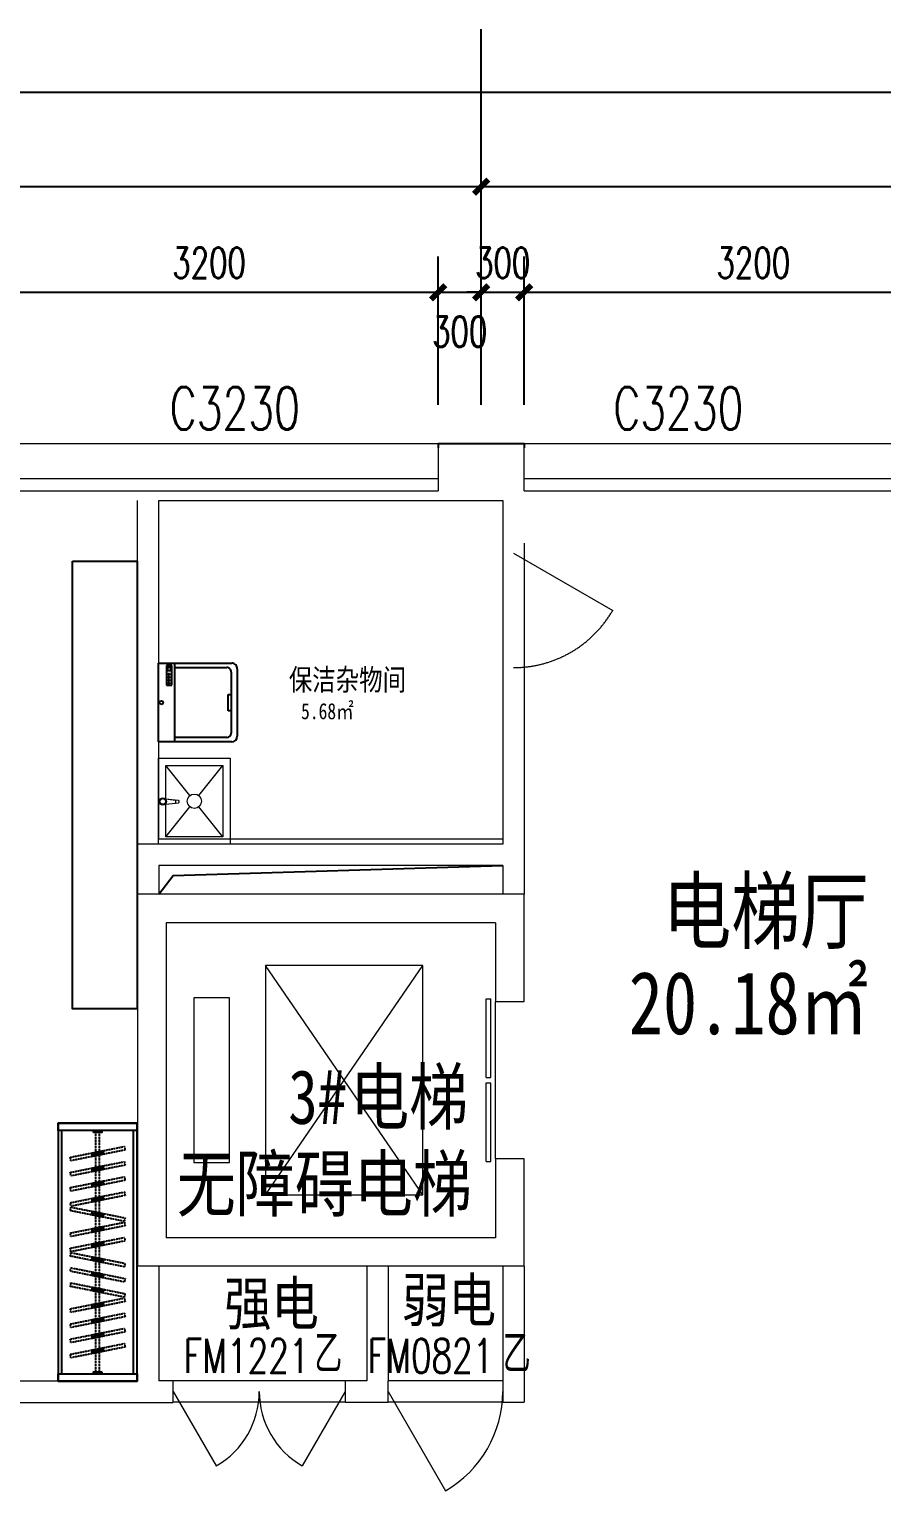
# Model space of a CAD drawing. Header units: millimetres. Extents: x 164760 to 3716174, y -1766400 to 11969.
# Drawn here: x 3535139 to 3541092, y -1753068 to -1742859 of the extents above; entities that cross this region are included whole.
import ezdxf

# ---------------------------------------------------------------- set-up
doc = ezdxf.new("R2010")
doc.units = ezdxf.units.MM
doc.header["$LTSCALE"] = 1000
doc.linetypes.add('DASH', pattern=[0.35, 0.25, -0.1])
doc.linetypes.add('HIDDEN', pattern=[0.375, 0.25, -0.125, 0, 0])
doc.layers.get('0').update_dxf_attribs({"color": 253, "linetype": 'CONTINUOUS'})
doc.layers.get('Defpoints').update_dxf_attribs({"color": 250, "linetype": 'CONTINUOUS', "lineweight": 0})
for name, color, linetype in [('3', 253, 'CONTINUOUS'), ('AXIS', 253, 'CONTINUOUS'), ('FC-Text Annotation', 253, 'CONTINUOUS'), ('FF-FIXT', 253, 'CONTINUOUS'), ('PUB_DIM', 253, 'CONTINUOUS'), ('PUB_TEXT', 253, 'CONTINUOUS'), ('SURFACE', 253, 'CONTINUOUS'), ('WINDOW_TEXT', 253, 'CONTINUOUS'), ('家具', 253, 'CONTINUOUS'), ('平面家具', 253, 'CONTINUOUS')]:
    doc.layers.add(name, color=color, linetype=linetype)
for name, color, linetype, lineweight in [('FF-Door【门】', 253, 'CONTINUOUS', 0), ('FF-FIXT【洁具】', 253, 'CONTINUOUS', 0), ('FF-Text【平面文字】', 253, 'CONTINUOUS', 0), ('PUB_HATCH', 253, 'CONTINUOUS', 0), ('RC-Text【天花文字】', 253, 'CONTINUOUS', 0), ('STAIR', 253, 'CONTINUOUS', 0), ('TXT【平面空间文字】', 253, 'CONTINUOUS', 0), ('WALL', 253, 'CONTINUOUS', 0), ('Wall【墙体】', 253, 'CONTINUOUS', 0), ('WINDOW', 253, 'CONTINUOUS', 0), ('Xline【辅助线】', 253, 'CONTINUOUS', 0)]:
    doc.layers.add(name, color=color, linetype=linetype, lineweight=lineweight)
doc.layers.add('审图', color=253, linetype='CONTINUOUS', plot=False)
doc.styles.add('-宋体', font='', dxfattribs={"width": 0.8})
doc.styles.add('_TCH_DIM_T3', font='SIMPLEX', dxfattribs={"width": 0.705882, "bigfont": 'GBCBIG'})
doc.styles.add('_TCH_WINDOW', font='SIMPLEX', dxfattribs={"bigfont": 'GBCBIG'})
doc.styles.add('宋体', font='', dxfattribs={"width": 0.7})
doc.styles.add('文字', font='')
doc.styles.get('-宋体').set_extended_font_data('SimSun')
doc.styles.get('宋体').set_extended_font_data('SimSun')
doc.styles.get('文字').set_extended_font_data('SimSun')
doc.dimstyles.new('_TCH_ARCH&&100', dxfattribs={"dimtxt": 212.5, "dimasz": 100, "dimexe": 250, "dimexo": 300, "dimgap": 100, "dimtad": 1, "dimdec": 0, "dimzin": 0, "dimdsep": 46, "dimtxsty": '_TCH_DIM_T3', "dimblk": 'ARCHTICK', "dimcen": 0.09, "dimclrt": 7, "dimazin": 2, "dimtfac": 1, "dimtdec": 0, "dimtix": 1, "dimtmove": 2, "dimatfit": 3, "dimtolj": 1, "dimtzin": 0, "dimarcsym": 0})

# ---------------------------------------------------------------- blocks, each defined once
blk = doc.blocks.new('_ArchTick')
at = {"color": 2, "linetype": 'ByBlock', "const_width": 0.4}
blk.add_lwpolyline([(-0.5, -0.5), (0.5, 0.5)], dxfattribs=at)
blk = doc.blocks.new('*D225')
at = {"layer": 'AXIS', "color": 0, "lineweight": -2, "transparency": 16777216}
for p, q in [((3465995, -1744820), (3465995, -1743050)), ((3560195, -1744820), (3560195, -1743050)), ((3465995, -1743300), (3560195, -1743300))]:
    blk.add_line(p, q, dxfattribs=at)
at = {"layer": 'Defpoints', "color": 0, "transparency": 16777216}
for p in [(3560195, -1743300), (3465995, -1745120), (3560195, -1745120)]:
    blk.add_point(p, dxfattribs=at)
at = {"layer": 'AXIS', "color": 0, "lineweight": -2, "transparency": 16777216, "xscale": 100, "yscale": 100, "zscale": 100, "rotation": 180}
blk.add_blockref('_ArchTick', (3465995, -1743300), dxfattribs=at)
at = {"layer": 'AXIS', "color": 0, "lineweight": -2, "transparency": 16777216, "xscale": 100, "yscale": 100, "zscale": 100}
blk.add_blockref('_ArchTick', (3560195, -1743300), dxfattribs=at)
at = {"layer": 'AXIS', "color": 7, "transparency": 16777216, "insert": (3513095, -1743093), "char_height": 212.5, "attachment_point": 5, "style": '_TCH_DIM_T3'}
blk.add_mtext('\\A1;94200', dxfattribs=at)
blk = doc.blocks.new('*D197')
at = {"layer": 'Defpoints', "color": 0, "transparency": 16777216}
for p in [(3537995, -1744697), (3534795, -1745782), (3537995, -1745782)]:
    blk.add_point(p, dxfattribs=at)
at = {"layer": 'PUB_DIM', "color": 0, "lineweight": -2, "transparency": 16777216}
for p, q in [((3534795, -1745482), (3534795, -1744447)), ((3537995, -1745482), (3537995, -1744447)), ((3534795, -1744697), (3537995, -1744697))]:
    blk.add_line(p, q, dxfattribs=at)
at = {"layer": 'PUB_DIM', "color": 0, "lineweight": -2, "transparency": 16777216, "xscale": 100, "yscale": 100, "zscale": 100, "rotation": 180}
blk.add_blockref('_ArchTick', (3534795, -1744697), dxfattribs=at)
at = {"layer": 'PUB_DIM', "color": 0, "lineweight": -2, "transparency": 16777216, "xscale": 100, "yscale": 100, "zscale": 100}
blk.add_blockref('_ArchTick', (3537995, -1744697), dxfattribs=at)
at = {"layer": 'PUB_DIM', "color": 7, "transparency": 16777216, "insert": (3536395, -1744491), "char_height": 212.5, "attachment_point": 5, "style": '_TCH_DIM_T3'}
blk.add_mtext('\\A1;3200', dxfattribs=at)
blk = doc.blocks.new('*D198')
at = {"layer": 'Defpoints', "color": 0, "transparency": 16777216}
for p in [(3538295, -1744697), (3537995, -1745782), (3538295, -1745782)]:
    blk.add_point(p, dxfattribs=at)
at = {"layer": 'PUB_DIM', "color": 0, "lineweight": -2, "transparency": 16777216}
for p, q in [((3537995, -1745482), (3537995, -1744447)), ((3538295, -1745482), (3538295, -1744447)), ((3537995, -1744697), (3538295, -1744697))]:
    blk.add_line(p, q, dxfattribs=at)
at = {"layer": 'PUB_DIM', "color": 0, "lineweight": -2, "transparency": 16777216, "xscale": 100, "yscale": 100, "zscale": 100, "rotation": 180}
blk.add_blockref('_ArchTick', (3537995, -1744697), dxfattribs=at)
at = {"layer": 'PUB_DIM', "color": 0, "lineweight": -2, "transparency": 16777216, "xscale": 100, "yscale": 100, "zscale": 100}
blk.add_blockref('_ArchTick', (3538295, -1744697), dxfattribs=at)
at = {"layer": 'PUB_DIM', "color": 7, "transparency": 16777216, "insert": (3538145, -1744972), "char_height": 212.5, "attachment_point": 5, "style": '_TCH_DIM_T3'}
blk.add_mtext('\\A1;300', dxfattribs=at)
blk = doc.blocks.new('*D199')
at = {"layer": 'Defpoints', "color": 0, "transparency": 16777216}
for p in [(3538595, -1744697), (3538295, -1745782), (3538595, -1745782)]:
    blk.add_point(p, dxfattribs=at)
at = {"layer": 'PUB_DIM', "color": 0, "lineweight": -2, "transparency": 16777216}
for p, q in [((3538295, -1745482), (3538295, -1744447)), ((3538595, -1745482), (3538595, -1744447)), ((3538295, -1744697), (3538195, -1744697)), ((3538295, -1744697), (3538595, -1744697)), ((3538595, -1744697), (3538695, -1744697))]:
    blk.add_line(p, q, dxfattribs=at)
at = {"layer": 'PUB_DIM', "color": 0, "lineweight": -2, "transparency": 16777216, "xscale": 100, "yscale": 100, "zscale": 100}
blk.add_blockref('_ArchTick', (3538295, -1744697), dxfattribs=at)
at = {"layer": 'PUB_DIM', "color": 0, "lineweight": -2, "transparency": 16777216, "xscale": 100, "yscale": 100, "zscale": 100, "rotation": 180}
blk.add_blockref('_ArchTick', (3538595, -1744697), dxfattribs=at)
at = {"layer": 'PUB_DIM', "color": 7, "transparency": 16777216, "insert": (3538445, -1744491), "char_height": 212.5, "attachment_point": 5, "style": '_TCH_DIM_T3'}
blk.add_mtext('\\A1;300', dxfattribs=at)
blk = doc.blocks.new('*D200')
at = {"layer": 'Defpoints', "color": 0, "transparency": 16777216}
for p in [(3541795, -1744697), (3538595, -1745782), (3541795, -1745782)]:
    blk.add_point(p, dxfattribs=at)
at = {"layer": 'PUB_DIM', "color": 0, "lineweight": -2, "transparency": 16777216}
for p, q in [((3538595, -1745482), (3538595, -1744447)), ((3541795, -1745482), (3541795, -1744447)), ((3538595, -1744697), (3541795, -1744697))]:
    blk.add_line(p, q, dxfattribs=at)
at = {"layer": 'PUB_DIM', "color": 0, "lineweight": -2, "transparency": 16777216, "xscale": 100, "yscale": 100, "zscale": 100, "rotation": 180}
blk.add_blockref('_ArchTick', (3538595, -1744697), dxfattribs=at)
at = {"layer": 'PUB_DIM', "color": 0, "lineweight": -2, "transparency": 16777216, "xscale": 100, "yscale": 100, "zscale": 100}
blk.add_blockref('_ArchTick', (3541795, -1744697), dxfattribs=at)
at = {"layer": 'PUB_DIM', "color": 7, "transparency": 16777216, "insert": (3540195, -1744491), "char_height": 212.5, "attachment_point": 5, "style": '_TCH_DIM_T3'}
blk.add_mtext('\\A1;3200', dxfattribs=at)
blk = doc.blocks.new('*D219')
at = {"layer": 'AXIS', "color": 0, "lineweight": -2, "transparency": 16777216}
for p, q in [((3538295, -1744814), (3538295, -1743709)), ((3545495, -1744814), (3545495, -1743709)), ((3538295, -1743959), (3545495, -1743959))]:
    blk.add_line(p, q, dxfattribs=at)
at = {"layer": 'Defpoints', "color": 0, "transparency": 16777216}
for p in [(3545495, -1743959), (3538295, -1745114), (3545495, -1745114)]:
    blk.add_point(p, dxfattribs=at)
at = {"layer": 'AXIS', "color": 0, "lineweight": -2, "transparency": 16777216, "xscale": 100, "yscale": 100, "zscale": 100, "rotation": 180}
blk.add_blockref('_ArchTick', (3538295, -1743959), dxfattribs=at)
at = {"layer": 'AXIS', "color": 0, "lineweight": -2, "transparency": 16777216, "xscale": 100, "yscale": 100, "zscale": 100}
blk.add_blockref('_ArchTick', (3545495, -1743959), dxfattribs=at)
at = {"layer": 'AXIS', "color": 7, "transparency": 16777216, "insert": (3541895, -1743752), "char_height": 212.5, "attachment_point": 5, "style": '_TCH_DIM_T3'}
blk.add_mtext('\\A1;7200', dxfattribs=at)
blk = doc.blocks.new('*D220')
at = {"layer": 'AXIS', "color": 0, "lineweight": -2, "transparency": 16777216}
for p, q in [((3531095, -1744814), (3531095, -1743709)), ((3538295, -1744814), (3538295, -1743709)), ((3531095, -1743959), (3538295, -1743959))]:
    blk.add_line(p, q, dxfattribs=at)
at = {"layer": 'Defpoints', "color": 0, "transparency": 16777216}
for p in [(3538295, -1743959), (3531095, -1745114), (3538295, -1745114)]:
    blk.add_point(p, dxfattribs=at)
at = {"layer": 'AXIS', "color": 0, "lineweight": -2, "transparency": 16777216, "xscale": 100, "yscale": 100, "zscale": 100, "rotation": 180}
blk.add_blockref('_ArchTick', (3531095, -1743959), dxfattribs=at)
at = {"layer": 'AXIS', "color": 0, "lineweight": -2, "transparency": 16777216, "xscale": 100, "yscale": 100, "zscale": 100}
blk.add_blockref('_ArchTick', (3538295, -1743959), dxfattribs=at)
at = {"layer": 'AXIS', "color": 7, "transparency": 16777216, "insert": (3534695, -1743752), "char_height": 212.5, "attachment_point": 5, "style": '_TCH_DIM_T3'}
blk.add_mtext('\\A1;7200', dxfattribs=at)
blk = doc.blocks.new('$TCHSYS$LDOR22D')
for p, q in [((-0.5167, 0.8333), (-0.0167, 0.8333)), ((-0.5167, 0.8333), (-0.5167, 0.6667)), ((-0.0167, 0.8333), (-0.0167, 0.6667)), ((0.0167, 0.8333), (0.0167, 0.6667)), ((0.0167, 0.8333), (0.5167, 0.8333)), ((0.5167, 0.8333), (0.5167, 0.6667)), ((-0.5167, 0.6667), (-0.0167, 0.6667)), ((0.0167, 0.6667), (0.5167, 0.6667)), ((-0.5, 0.5), (0.5, 0.5))]:
    blk.add_line(p, q)
blk = doc.blocks.new('$WINLIB2D$00000004')
for p, q in [((-0.5, 0.5), (0.5, 0.5)), ((-0.5, 0.5), (-0.5, -0.5)), ((0.5, -0.5), (0.5, 0.5)), ((-0.5, 0.2406), (0.5, 0.2406)), ((-0.5, -0.5), (0.5, -0.5))]:
    blk.add_line(p, q)
blk = doc.blocks.new('$DorLib2D$00000214')
at = {"color": 0}
blk.add_line((0.5, 0), (0, 0.866), dxfattribs=at)
blk.add_arc((0.5, 0), 1, 120, 180, dxfattribs=at)
blk = doc.blocks.new('$DorLib2D$00000215')
at = {"color": 0}
for p, q in [((-0.5, 0), (-0.25, 0.433)), ((0.5, 0), (0.25, 0.433))]:
    blk.add_line(p, q, dxfattribs=at)
for centre, start, end in [((-0.5, 0), 0, 60), ((0.5, 0), 120, 180)]:
    blk.add_arc(centre, 0.5, start, end, dxfattribs=at)
blk = doc.blocks.new('海龙0109184221')
at = {"layer": '平面家具', "color": 43, "linetype": 'ByBlock'}
blk.add_lwpolyline([(21, 3127), (-429, 3127), (-429, 0), (21, 0)], close=True, dxfattribs=at)
blk = doc.blocks.new('trb')
at = {"layer": 'FF-FIXT【洁具】', "linetype": 'Continuous'}
for p, q in [((537096472, 3532331298), (537096683, 3532331129)), ((537096702, 3532331300), (537096710, 3532331208)), ((537096702, 3532331300), (537096709, 3532331230)), ((537096738, 3532331300), (537096728, 3532331208)), ((537096738, 3532331300), (537096728, 3532331230)), ((537096761, 3532331129), (537096972, 3532331298)), ((537096472, 3532330898), (537096683, 3532331067)), ((537096761, 3532331067), (537096972, 3532330898))]:
    blk.add_line(p, q, dxfattribs=at)
for points in [[(537097022, 3532331348), (537097022, 3532330848), (537096422, 3532330848), (537096422, 3532331348)], [(537096972, 3532331298), (537096972, 3532330898), (537096472, 3532330898), (537096472, 3532331298)]]:
    blk.add_lwpolyline(points, close=True, dxfattribs=at)
for centre, radius in [((537096720, 3532331318), 25.2), ((537096720, 3532331318), 20), ((537096722, 3532331098), 50)]:
    blk.add_circle(centre, radius, dxfattribs=at)
for centre, radius, start, end in [((537096719, 3532331244), 17.5, 236.478, 303.522), ((537096719, 3532331214), 10.6, 213.6618, 326.3382)]:
    blk.add_arc(centre, radius, start, end, dxfattribs=at)
blk = doc.blocks.new('ZL_01189999')
at = {"layer": 'FF-FIXT', "linetype": 'Continuous'}
for p, q in [((235, 0), (-235, 0)), ((-275, -39), (-275, -550)), ((-245, -74), (-245, -437)), ((213, -43), (-213, -43)), ((-57, -43), (-57, -64)), ((-57, -64), (0, -64)), ((0, -64), (57, -64)), ((57, -64), (57, -43)), ((245, -437), (245, -74)), ((275, -550), (275, -39)), ((-272, -437), (275, -437)), ((121, -457), (258, -457)), ((121, -494), (121, -457)), ((258, -494), (121, -494)), ((130, -473), (130, -483)), ((141, -473), (130, -473)), ((130, -483), (141, -483)), ((141, -483), (141, -473)), ((161, -473), (150, -473)), ((150, -473), (150, -483)), ((150, -483), (161, -483)), ((161, -483), (161, -473)), ((170, -473), (170, -483)), ((181, -473), (170, -473)), ((170, -483), (181, -483)), ((181, -483), (181, -473)), ((191, -473), (191, -483)), ((202, -473), (191, -473)), ((191, -483), (202, -483)), ((202, -483), (202, -473)), ((224, -488), (224, -464)), ((224, -464), (246, -464)), ((246, -488), (224, -488)), ((246, -464), (246, -488)), ((258, -457), (258, -494)), ((-275, -550), (275, -550))]:
    blk.add_line(p, q, dxfattribs=at)
at = {"layer": 'FF-FIXT', "linetype": 'Continuous', "extrusion": (0, 0, -1)}
for centre, major_axis, start_param, end_param in [((-235, -39), (-39.9, 0), 0, 1.570796), ((-213, -74), (-31.9, 0), 0, 1.570796), ((213, -74), (-31.9, 0), 1.570796, 3.141593), ((235, -39), (-39.9, 0), 1.570796, 3.141593), ((0, -530), (-12.8, 0), 1.57079632665277, 7.853981633832356)]:
    blk.add_ellipse(centre, major_axis=major_axis, ratio=0.977544, start_param=start_param, end_param=end_param, dxfattribs=at)
blk = doc.blocks.new('DOORBLK101')
at = {"layer": 'FF-Door【门】'}
blk.add_line((-0.5, 0), (0, 0.866), dxfattribs=at)
at = {"layer": 'FF-Door【门】', "color": 8, "linetype": 'HIDDEN', "ltscale": 15}
blk.add_arc((-0.5, 0), 1, 0, 60, dxfattribs=at)

msp = doc.modelspace()

# ---------------------------------------------------------------- linework, layer by layer
for points in [[(3535342.2, -1750551.4), (3535342.2, -1750501.4), (3535892.2, -1750501.4), (3535892.2, -1750551.4)], [(3535892.2, -1752301.4), (3535892.2, -1750501.4), (3535342.2, -1750501.4), (3535342.2, -1752301.4)], [(3535892.2, -1752251.4), (3535892.2, -1752301.4), (3535342.2, -1752301.4), (3535342.2, -1752251.4)]]:
    msp.add_lwpolyline(points, close=True)
at = {"color": 8}
for points in [[(3535367.2, -1752251.4), (3535367.2, -1750551.4)], [(3535867.2, -1752251.4), (3535867.2, -1750551.4)]]:
    msp.add_lwpolyline(points, dxfattribs=at)
for points in [[(3535587.2, -1750566.4), (3535587.2, -1750551.4), (3535647.2, -1750551.4), (3535647.2, -1750566.4)], [(3535587.2, -1750566.4), (3535587.2, -1750551.4), (3535647.2, -1750551.4), (3535647.2, -1750566.4)], [(3535647.2, -1752236.4), (3535647.2, -1752251.4), (3535587.2, -1752251.4), (3535587.2, -1752236.4)]]:
    msp.add_lwpolyline(points, close=True, dxfattribs=at)
at = {"color": 8, "linetype": 'DASH', "ltscale": 0.006}
for points in [[(3535604.7, -1752236.4), (3535604.7, -1750566.4)], [(3535629.7, -1752236.4), (3535629.7, -1750566.4)]]:
    msp.add_lwpolyline(points, dxfattribs=at)
for points in [[(3535425.9, -1750738.4), (3535803.5, -1750663.3), (3535808.4, -1750687.8), (3535430.8, -1750762.9)], [(3535425.9, -1750844.3), (3535803.5, -1750769.2), (3535808.4, -1750793.7), (3535430.8, -1750868.8)], [(3535575.5, -1750708.7), (3535653.9, -1750693.1), (3535658.8, -1750717.6), (3535580.4, -1750733.2)], [(3535576.9, -1750716), (3535655.4, -1750700.4), (3535657.4, -1750710.2), (3535578.9, -1750725.8)], [(3535425.9, -1750950.2), (3535803.5, -1750875.1), (3535808.4, -1750899.6), (3535430.8, -1750974.7)], [(3535575.5, -1750814.5), (3535653.9, -1750798.9), (3535658.8, -1750823.5), (3535580.4, -1750839.1)], [(3535576.9, -1750821.9), (3535655.4, -1750806.3), (3535657.4, -1750816.1), (3535578.9, -1750831.7)], [(3535425.9, -1751056.1), (3535803.5, -1750981), (3535808.4, -1751005.5), (3535430.8, -1751080.6)], [(3535575.5, -1750920.4), (3535653.9, -1750904.8), (3535658.8, -1750929.3), (3535580.4, -1750944.9)], [(3535576.9, -1750927.8), (3535655.4, -1750912.2), (3535657.4, -1750922), (3535578.9, -1750937.6)], [(3535803.5, -1751186.5), (3535425.9, -1751111.4), (3535430.8, -1751086.8), (3535808.4, -1751161.9)], [(3535575.5, -1751026.3), (3535653.9, -1751010.7), (3535658.8, -1751035.2), (3535580.4, -1751050.8)], [(3535576.9, -1751033.7), (3535655.4, -1751018.1), (3535657.4, -1751027.9), (3535578.9, -1751043.5)], [(3535653.9, -1751156.7), (3535575.5, -1751141.1), (3535580.4, -1751116.6), (3535658.8, -1751132.2)], [(3535655.4, -1751149.4), (3535576.9, -1751133.8), (3535578.9, -1751123.9), (3535657.4, -1751139.6)], [(3535425.9, -1751267.8), (3535803.5, -1751192.7), (3535808.4, -1751217.2), (3535430.8, -1751292.3)], [(3535575.5, -1751238.1), (3535653.9, -1751222.5), (3535658.8, -1751247), (3535580.4, -1751262.6)], [(3535576.9, -1751245.4), (3535655.4, -1751229.8), (3535657.4, -1751239.6), (3535578.9, -1751255.2)], [(3535425.9, -1751373.7), (3535803.5, -1751298.6), (3535808.4, -1751323.1), (3535430.8, -1751398.2)], [(3535575.5, -1751344), (3535653.9, -1751328.4), (3535658.8, -1751352.9), (3535580.4, -1751368.5)], [(3535576.9, -1751351.3), (3535655.4, -1751335.7), (3535657.4, -1751345.5), (3535578.9, -1751361.1)], [(3535803.5, -1751504.1), (3535425.9, -1751429), (3535430.8, -1751404.5), (3535808.4, -1751479.6)], [(3535653.9, -1751474.4), (3535575.5, -1751458.8), (3535580.4, -1751434.2), (3535658.8, -1751449.8)], [(3535655.4, -1751467), (3535576.9, -1751451.4), (3535578.9, -1751441.6), (3535657.4, -1751457.2)], [(3535803.5, -1751610), (3535425.9, -1751534.9), (3535430.8, -1751510.4), (3535808.4, -1751585.5)], [(3535653.9, -1751580.2), (3535575.5, -1751564.6), (3535580.4, -1751540.1), (3535658.8, -1751555.7)], [(3535655.4, -1751572.9), (3535576.9, -1751557.3), (3535578.9, -1751547.5), (3535657.4, -1751563.1)], [(3535803.5, -1751715.9), (3535425.9, -1751640.8), (3535430.8, -1751616.2), (3535808.4, -1751691.4)], [(3535653.9, -1751686.1), (3535575.5, -1751670.5), (3535580.4, -1751646), (3535658.8, -1751661.6)], [(3535655.4, -1751678.8), (3535576.9, -1751663.2), (3535578.9, -1751653.4), (3535657.4, -1751669)], [(3535425.9, -1751797.2), (3535803.5, -1751722.1), (3535808.4, -1751746.7), (3535430.8, -1751821.8)], [(3535575.5, -1751767.5), (3535653.9, -1751751.9), (3535658.8, -1751776.4), (3535580.4, -1751792)], [(3535576.9, -1751774.8), (3535655.4, -1751759.2), (3535657.4, -1751769), (3535578.9, -1751784.7)], [(3535425.9, -1751903.1), (3535803.5, -1751828), (3535808.4, -1751852.5), (3535430.8, -1751927.6)], [(3535575.5, -1751873.4), (3535653.9, -1751857.8), (3535658.8, -1751882.3), (3535580.4, -1751897.9)], [(3535576.9, -1751880.7), (3535655.4, -1751865.1), (3535657.4, -1751874.9), (3535578.9, -1751890.5)], [(3535425.9, -1752009), (3535803.5, -1751933.9), (3535808.4, -1751958.4), (3535430.8, -1752033.5)], [(3535575.5, -1751979.3), (3535653.9, -1751963.6), (3535658.8, -1751988.2), (3535580.4, -1752003.8)], [(3535576.9, -1751986.6), (3535655.4, -1751971), (3535657.4, -1751980.8), (3535578.9, -1751996.4)], [(3535425.9, -1752114.9), (3535803.5, -1752039.8), (3535808.4, -1752064.3), (3535430.8, -1752139.4)], [(3535575.5, -1752085.1), (3535653.9, -1752069.5), (3535658.8, -1752094), (3535580.4, -1752109.7)], [(3535576.9, -1752092.5), (3535655.4, -1752076.9), (3535657.4, -1752086.7), (3535578.9, -1752102.3)]]:
    msp.add_lwpolyline(points, close=True, dxfattribs=at)
at = {"layer": '3'}
msp.add_lwpolyline([(3536045.3, -1748900.2), (3536145.4, -1748770.8), (3538445.3, -1748700.2)], dxfattribs=at)
at = {"layer": 'AXIS'}
msp.add_line((3538295.3, -1744456.6), (3538295.3, -1742859.4), dxfattribs=at)
at = {"layer": 'STAIR'}
for p, q in [((3537888.1, -1751000.2), (3536788.1, -1749400.2)), ((3536788.1, -1751000.2), (3537888.1, -1749400.2)), ((3536788.1, -1749400.2), (3536788.1, -1751000.2)), ((3537888.1, -1749400.2), (3536788.1, -1749400.2)), ((3537888.1, -1751000.2), (3537888.1, -1749400.2)), ((3536288.1, -1749625.2), (3536288.1, -1750775.2)), ((3536538.1, -1749625.2), (3536288.1, -1749625.2)), ((3536538.1, -1750775.2), (3536538.1, -1749625.2)), ((3536288.1, -1750775.2), (3536538.1, -1750775.2)), ((3536788.1, -1751000.2), (3537888.1, -1751000.2))]:
    msp.add_line(p, q, dxfattribs=at)
at = {"layer": 'SURFACE'}
for p, q in [((3537995.3, -1745752.5), (3537995.3, -1745782.5)), ((3537995.3, -1745752.5), (3538295.3, -1745752.5)), ((3538295.3, -1745752.5), (3538595.3, -1745752.5)), ((3538595.3, -1745752.5), (3538595.3, -1745782.5))]:
    msp.add_line(p, q, dxfattribs=at)
at = {"layer": 'WALL'}
for p, q in [((3538595.3, -1748900.2), (3535895.3, -1748900.2)), ((3535895.3, -1748900.2), (3535895.3, -1751500.2)), ((3538595.3, -1749650.2), (3538595.3, -1748900.2)), ((3538395.3, -1749100.2), (3536095.3, -1749100.2)), ((3536095.3, -1749100.2), (3536095.3, -1751300.2)), ((3538395.3, -1749100.2), (3538395.3, -1749650.2)), ((3538395.3, -1749650.2), (3538595.3, -1749650.2)), ((3538595.3, -1750750.2), (3538395.3, -1750750.2)), ((3538395.3, -1750750.2), (3538395.3, -1751300.2)), ((3538595.3, -1751500.2), (3538595.3, -1750750.2)), ((3538395.3, -1751300.2), (3536095.3, -1751300.2)), ((3538595.3, -1751500.2), (3535895.3, -1751500.2))]:
    msp.add_line(p, q, dxfattribs=at)
at = {"layer": 'Wall【墙体】', "color": 6}
for p, q in [((3538445.3, -1746450.2), (3538445.3, -1748551.4)), ((3538595.3, -1746450.2), (3538595.3, -1748901.4)), ((3535895.3, -1748550.2), (3535895.3, -1748900.2)), ((3535895.3, -1748550.2), (3538445.3, -1748550.2)), ((3538595.3, -1748625.2), (3538595.3, -1748900.2)), ((3536045.3, -1748700.2), (3536045.3, -1748900.2)), ((3538445.3, -1748700.2), (3536045.3, -1748700.2)), ((3538445.3, -1748700.2), (3538445.3, -1748900.2)), ((3536045.3, -1748900.2), (3535895.3, -1748900.2)), ((3538595.3, -1748900.2), (3538445.3, -1748900.2)), ((3535892.2, -1751500.2), (3535892.2, -1752266.4)), ((3536045.3, -1751500.2), (3535895.3, -1751500.2)), ((3535895.3, -1752301.4), (3535895.3, -1751500.2)), ((3536045.3, -1751500.2), (3536045.3, -1752300.2)), ((3537495.3, -1751500.2), (3537495.3, -1752300.2)), ((3537645.3, -1751500.2), (3537495.3, -1751500.2)), ((3537645.3, -1751500.2), (3537645.3, -1752300.2)), ((3538445.3, -1751500.2), (3538445.3, -1752300.2)), ((3538595.3, -1751500.2), (3538445.3, -1751500.2)), ((3538595.3, -1751500.2), (3538595.3, -1752450.2)), ((3535895.3, -1752301.4), (3534170.3, -1752301.4)), ((3536145.3, -1752300.2), (3536045.3, -1752300.2)), ((3536145.3, -1752450.2), (3536145.3, -1752300.2)), ((3537495.3, -1752300.2), (3537345.3, -1752300.2)), ((3537345.3, -1752300.2), (3537345.3, -1752450.2)), ((3537645.3, -1752450.2), (3537645.3, -1752300.2)), ((3538445.3, -1752300.2), (3538445.3, -1752450.2)), ((3534170.3, -1752451.4), (3535970.3, -1752451.4)), ((3537345.3, -1752450.2), (3537570.3, -1752450.2)), ((3537570.3, -1752450.2), (3537645.3, -1752450.2)), ((3538445.3, -1752450.2), (3538595.3, -1752450.2))]:
    msp.add_line(p, q, dxfattribs=at)
at = {"layer": 'WINDOW'}
for p, q in [((3537345.3, -1752300.2), (3536145.3, -1752300.2)), ((3538445.3, -1752300.2), (3537645.3, -1752300.2)), ((3537345.3, -1752450.2), (3536145.3, -1752450.2)), ((3538445.3, -1752450.2), (3537645.3, -1752450.2))]:
    msp.add_line(p, q, dxfattribs=at)
at = {"layer": 'Xline【辅助线】'}
for p, q in [((3535895.3, -1748516.4), (3535895.3, -1746150.2)), ((3536045.3, -1748516.4), (3536045.3, -1746150.2)), ((3535970.3, -1752451.4), (3536145.3, -1752451.4))]:
    msp.add_line(p, q, dxfattribs=at)
msp.add_lwpolyline([(3538445.3, -1748516.4), (3536045.3, -1748516.4), (3536045.3, -1746150.2), (3538445.3, -1746150.2)], close=True, dxfattribs=at)

# ---------------------------------------------------------------- block references
at = {"xscale": 800.000000537606, "yscale": 800.000000537606, "zscale": 800.000000537606, "rotation": 270.0000001247976}
msp.add_blockref('DOORBLK101', (3538520.3, -1746918.6), dxfattribs=at)
at = {"layer": 'FF-Text【平面文字】', "xscale": -1}
msp.add_blockref('海龙0109184221', (3535463.5, -1749701.1), dxfattribs=at)
at = {"layer": 'PUB_HATCH', "xscale": -1, "rotation": 270}
msp.add_blockref('ZL_01189999', (3536592.1, -1747562.6), dxfattribs=at)
at = {"layer": 'WINDOW'}
ref = msp.add_blockref('$WINLIB2D$00000004', (3536395.3, -1745917.5), dxfattribs=dict(at, xscale=3200, yscale=-330, zscale=3200))
ref.add_attrib('A', 'C3230', (3536120.1, -1745656.2), dxfattribs={"layer": 'WINDOW_TEXT', "height": 297.5, "style": '_TCH_WINDOW', "width": 0.705882})
ref = msp.add_blockref('$WINLIB2D$00000004', (3540195.3, -1745917.5), dxfattribs=dict(at, xscale=3200, yscale=-330, zscale=3200))
ref.add_attrib('A', 'C3230', (3539216.8, -1745656.2), dxfattribs={"layer": 'WINDOW_TEXT', "height": 297.5, "style": '_TCH_WINDOW', "width": 0.705882})
for name, p, xscale, yscale, zscale, rotation in [('$TCHSYS$LDOR22D', (3538495.3, -1750200.2), -1100, -200, -1100, 270), ('$DorLib2D$00000215', (3536745.3, -1752375.2), 1200, 1200, 1200, 180), ('$DorLib2D$00000214', (3538045.3, -1752375.2), 800, 800, 800, 180)]:
    msp.add_blockref(name, p, dxfattribs=dict(at, xscale=xscale, yscale=yscale, zscale=zscale, rotation=rotation))
at = {"layer": '家具', "color": 251, "extrusion": (0, 0, -1), "xscale": -1, "zscale": -1, "rotation": 270.0001901183059}
msp.add_blockref('trb', (-3535865607.9, -538856694.3), dxfattribs=at)

# ---------------------------------------------------------------- texts
at = {"layer": 'FC-Text Annotation', "style": '文字', "width": 0.8}
for s, p in [('电梯厅', (3539562.6, -1749237.2)), ('20.18㎡', (3539325.4, -1749879))]:
    msp.add_text(s, height=438.58, dxfattribs=at).set_placement(p)
at = {"layer": 'PUB_TEXT', "style": '宋体', "width": 0.8}
for s, height, p in [('3#', 377.64, (3536947.9, -1750505.4)), ('电梯', 377.64, (3537379.9, -1750505.4)), ('强电', 302.11, (3536501.5, -1751910)), ('弱电', 302.11, (3537739.3, -1751887.4))]:
    msp.add_text(s, height=height, dxfattribs=at).set_placement(p)
at = {"layer": 'RC-Text【天花文字】', "style": '宋体', "width": 0.8}
msp.add_text('5.68㎡', height=112.5, dxfattribs=at).set_placement((3537037.1, -1747678.9))
at = {"layer": 'TXT【平面空间文字】', "style": '-宋体', "width": 0.8}
msp.add_text('保洁杂物间', height=150, dxfattribs=at).set_placement((3536951.7, -1747477.8))
at = {"layer": 'WINDOW_TEXT', "style": '_TCH_WINDOW'}
for p in [(3537129.8, -1752245.2), (3538445.8, -1752245.2)]:
    msp.add_text('乙', height=270.1, dxfattribs=at).set_placement(p)
at = {"layer": 'WINDOW_TEXT', "style": '_TCH_WINDOW', "width": 0.705882}
for s, p in [('FM1221', (3536217.8, -1752245.2)), ('FM0821', (3537501.8, -1752245.2))]:
    msp.add_text(s, height=238, dxfattribs=at).set_placement(p)
at = {"layer": '审图', "color": 6, "style": '宋体', "width": 0.8}
msp.add_text('无障碍电梯', height=377.64, dxfattribs=at).set_placement((3536169.5, -1751112.5))

# ---------------------------------------------------------------- dimensions: what is measured, and where the dimension line sits
at = {"layer": 'AXIS'}
for p1, p2, distance, picture, middle in [((3465995.3, -1745119.5), (3560195.3, -1745119.5), 1819.8, '*D225', (3513095.3, -1743093.5)), ((3531095.3, -1745113.9), (3538295.3, -1745113.9), 1155.3, '*D220', (3534695.3, -1743752.4)), ((3538295.3, -1745113.9), (3545495.3, -1745113.9), 1155.3, '*D219', (3541895.3, -1743752.4))]:
    dim = msp.add_aligned_dim(p1=p1, p2=p2, distance=distance, dimstyle='_TCH_ARCH&&100', dxfattribs=at)
    dim.commit()
    dim.dimension.update_dxf_attribs({"geometry": picture, "text_midpoint": middle})
at = {"layer": 'PUB_DIM'}
for p1, p2, picture, middle in [((3534795.3, -1745782.5), (3537995.3, -1745782.5), '*D197', (3536395.3, -1744491.2)), ((3538295.3, -1745782.5), (3538595.3, -1745782.5), '*D199', (3538445.3, -1744491.2)), ((3538595.3, -1745782.5), (3541795.3, -1745782.5), '*D200', (3540195.3, -1744491.2))]:
    dim = msp.add_aligned_dim(p1=p1, p2=p2, distance=1085, dimstyle='_TCH_ARCH&&100', dxfattribs=at)
    dim.commit()
    dim.dimension.update_dxf_attribs({"geometry": picture, "text_midpoint": middle})
dim = msp.add_linear_dim(base=(3538295.3, -1744697.5), p1=(3537995.3, -1745782.5), p2=(3538295.3, -1745782.5), angle=0, dimstyle='_TCH_ARCH&&100', dxfattribs=at)
dim.commit()
dim.dimension.update_dxf_attribs({"geometry": '*D198', "text_midpoint": (3538145.3, -1744972.5), "dimtype": 129})

doc.saveas('drawing.dxf')
